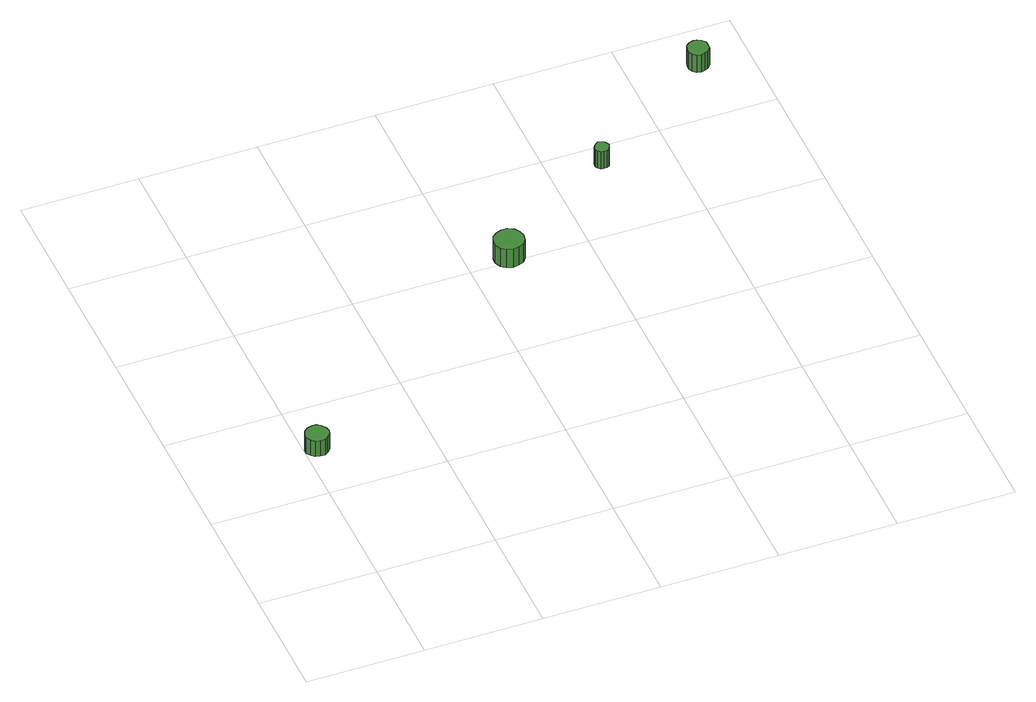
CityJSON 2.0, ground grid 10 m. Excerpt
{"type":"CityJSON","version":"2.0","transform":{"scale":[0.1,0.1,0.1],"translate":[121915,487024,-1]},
"CityObjects":{
"tree1":{"type":"SolitaryVegetationObject","attributes":{"function":"something"},"geometry":[{"type":"MultiSurface","lod":"1","boundaries":[[[0,1,2,3,4,5,6,7,8,9,10,11,12,13,14]],[[15,16,17,18,19,20,21,22,23,24,25,26,27,28,29]],[[0,29,28,1]],[[1,28,27,2]],[[2,27,26,3]],[[3,26,25,4]],[[4,25,24,5]],[[5,24,23,6]],[[6,23,22,7]],[[7,22,21,8]],[[8,21,20,9]],[[9,20,19,10]],[[10,19,18,11]],[[11,18,17,12]],[[12,17,16,13]],[[13,16,15,14]],[[14,15,29,0]]]}]},
"tree2":{"type":"SolitaryVegetationObject","attributes":{"function":"something"}},
"tree3":{"type":"SolitaryVegetationObject","attributes":{"function":"something"}},
"tree4":{"type":"SolitaryVegetationObject","attributes":{"function":"something"},"geometry":[{"type":"MultiSurface","lod":"1","boundaries":[[[30,31,32,33,34,35,36,37,38,39,40,41,42,43,44]],[[45,46,47,48,49,50,51,52,53,54,55,56,57,58,59]],[[30,59,58,31]],[[31,58,57,32]],[[32,57,56,33]],[[33,56,55,34]],[[34,55,54,35]],[[35,54,53,36]],[[36,53,52,37]],[[37,52,51,38]],[[38,51,50,39]],[[39,50,49,40]],[[40,49,48,41]],[[41,48,47,42]],[[42,47,46,43]],[[43,46,45,44]],[[44,45,59,30]]]}]},
"tree5":{"type":"SolitaryVegetationObject","attributes":{"function":"something"},"geometry":[{"type":"MultiSurface","lod":"1","boundaries":[[[60,61,62,63,64,65,66,67,68,69,70,71,72,73,74]],[[75,76,77,78,79,80,81,82,83,84,85,86,87,88,89]],[[60,89,88,61]],[[61,88,87,62]],[[62,87,86,63]],[[63,86,85,64]],[[64,85,84,65]],[[65,84,83,66]],[[66,83,82,67]],[[67,82,81,68]],[[68,81,80,69]],[[69,80,79,70]],[[70,79,78,71]],[[71,78,77,72]],[[72,77,76,73]],[[73,76,75,74]],[[74,75,89,60]]]}]},
"tree6":{"type":"SolitaryVegetationObject","attributes":{"function":"something"},"geometry":[{"type":"MultiSurface","lod":"1","boundaries":[[[90,91,92,93,94,95,96,97,98,99,100,101,102,103,104]],[[105,106,107,108,109,110,111,112,113,114,115,116,117,118,119]],[[90,119,118,91]],[[91,118,117,92]],[[92,117,116,93]],[[93,116,115,94]],[[94,115,114,95]],[[95,114,113,96]],[[96,113,112,97]],[[97,112,111,98]],[[98,111,110,99]],[[99,110,109,100]],[[100,109,108,101]],[[101,108,107,102]],[[102,107,106,103]],[[103,106,105,104]],[[104,105,119,90]]]}]}
},
"vertices":[
[20,150,25],[19,154,25],[16,158,25],[13,160,25],[9,160,25],[5,159,25],[2,156,25],[0,152,25],[0,148,25],[2,145,25],[5,142,25],[9,141,25],[13,141,25],[16,143,25],[19,146,25],[19,146,9],[16,143,9],[13,141,9],[9,141,9],[5,142,9],[2,145,9],[0,148,9],[0,152,9],[2,156,9],[5,159,9],[9,160,9],[13,160,9],[16,158,9],[19,154,9],[20,150,9],
[247,305,27],[246,310,27],[243,314,27],[238,317,27],[233,317,27],[228,315,27],[224,312,27],[222,307,27],[222,302,27],[224,297,27],[228,294,27],[233,292,27],[238,293,27],[243,295,27],[246,299,27],[246,299,8],[243,295,8],[238,293,8],[233,292,8],[228,294,8],[224,297,8],[222,302,8],[222,307,8],[224,312,8],[228,315,8],[233,317,8],[238,317,8],[243,314,8],[246,310,8],[247,305,8],
[350,381,25],[349,383,25],[348,385,25],[346,386,25],[343,387,25],[341,386,25],[339,384,25],[338,382,25],[338,379,25],[339,377,25],[341,375,25],[343,375,25],[346,375,25],[348,376,25],[349,378,25],[349,378,7],[348,376,7],[346,375,7],[343,375,7],[341,375,7],[339,377,7],[338,379,7],[338,382,7],[339,384,7],[341,386,7],[343,387,7],[346,386,7],[348,385,7],[349,383,7],[350,381,7],
[466,461,25],[466,465,25],[463,468,25],[460,470,25],[457,470,25],[453,469,25],[450,466,25],[449,463,25],[449,459,25],[450,456,25],[453,453,25],[457,452,25],[460,453,25],[463,454,25],[466,457,25],[466,457,7],[463,454,7],[460,453,7],[457,452,7],[453,453,7],[450,456,7],[449,459,7],[449,463,7],[450,466,7],[453,469,7],[457,470,7],[460,470,7],[463,468,7],[466,465,7],[466,461,7]
]}
